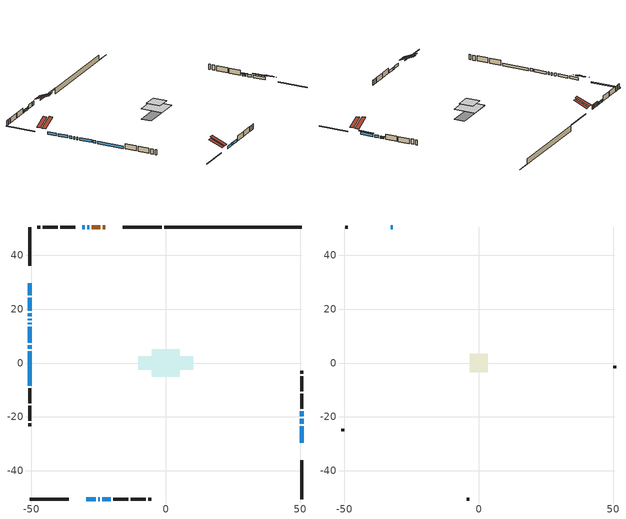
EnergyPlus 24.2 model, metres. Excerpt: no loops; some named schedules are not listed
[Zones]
conditioned space
 floor adiabatic (AdiabaticFloorConstruction): -5.15,-5.15 -5.15,5.15 5.15,5.15 5.15,-5.15 z1.52
 floor foundation (Slab1 construction): -10.29,-2.52 -10.29,2.52 10.29,2.52 10.29,-2.52 z-0.98
 wall outside (RimJoist1 construction): -1.55,50.58 -16.03,50.58 / -50.58,-50.58 -36.11,-50.58 / -50.58,50.58 -50.58,36.11 / 50.58,-50.58 50.58,-36.11 z1.52:1.82
 wall outside (AdiabaticWallConstruction 1): -22.55,50.58 -23.5,50.58 / -24.42,50.58 -27.53,50.58 z1.52:3.55
 wall outside (AdiabaticWallConstruction): -50.58,29.59 -50.58,25.16 / -29.59,-50.58 -26.11,-50.58 / -50.58,24.23 -50.58,19.45 / -50.58,18.52 -50.58,17.39 / -50.58,16.46 -50.58,15.98 / -50.58,15.06 -50.58,14.42 / -28.46,50.58 -29.23,50.58 / -30.15,50.58 -31.07,50.58 / 50.58,-29.59 50.58,-23.49 / -50.58,13.49 -50.58,7.5 / -25.19,-50.58 -24.57,-50.58 / -50.58,6.57 -50.58,5.35 / 50.58,-22.56 50.58,-20.73 / -23.65,-50.58 -20.48,-50.58 / -50.58,4.42 -50.58,-8.5 z1.52:2.74; 50.58,-19.8 50.58,-17.97 z1.52:2.03
 wall outside (Wall1 construction): -33.69,50.58 -39.26,50.58 / -19.55,-50.58 -13.98,-50.58 / -50.58,-9.43 -50.58,-15 / 50.58,-17.04 50.58,-11.47 z1.52:3.96
 wall outside (Wall2 construction): -40.19,50.58 -45.73,50.58 / -13.05,-50.58 -7.51,-50.58 / -50.58,-15.93 -50.58,-21.47 / 50.58,-10.54 50.58,-5.01 z1.52:3.96
 wall outside (Wall3 construction): -46.66,50.58 -47.87,50.58 / -6.59,-50.58 -5.38,-50.58 / -50.58,-22.4 -50.58,-23.61 / 50.58,-4.08 50.58,-2.87 z1.52:3.96
 wall foundation (FoundationWall1 construction): -0.62,50.58,-0.98 -0.62,50.58,1.52 43.04,50.58,1.52 43.04,50.58,-0.88 50.58,50.58,-0.88 50.58,50.58,-0.98
 window (WindowConstruction): -50.58,29.59 -50.58,25.16 z1.52:2.74
 window (WindowConstruction 5): -29.59,-50.58 -26.11,-50.58 z1.52:2.74
 window (WindowConstruction 6): -50.58,24.23 -50.58,19.45 z1.52:2.74
 window (WindowConstruction 7): -50.58,18.52 -50.58,17.39 z1.52:2.74
 window (WindowConstruction 8): -50.58,16.46 -50.58,15.98 z1.52:2.74
 window (WindowConstruction 9): -50.58,15.06 -50.58,14.42 z1.52:2.74
 window (WindowConstruction 10): -28.46,50.58 -29.22,50.58 z1.52:2.74
 window (WindowConstruction 11): -30.15,50.58 -31.07,50.58 z1.52:2.74
 window (WindowConstruction 1): 50.58,-29.59 50.58,-23.49 z1.52:2.74
 window (WindowConstruction 12): -50.58,13.49 -50.58,7.5 z1.52:2.74
 window (WindowConstruction 13): -25.18,-50.58 -24.57,-50.58 z1.52:2.74
 window (WindowConstruction 14): -50.58,6.57 -50.58,5.35 z1.52:2.74
 window (WindowConstruction 15): 50.58,-22.56 50.58,-20.73 z1.52:2.74
 window (WindowConstruction 2): 50.58,-19.8 50.58,-17.97 z1.52:2.03
 window (WindowConstruction 3): -23.65,-50.58 -20.48,-50.58 z1.52:2.74
 window (WindowConstruction 4): -50.58,4.42 -50.58,-8.5 z1.52:2.74
 door (Door): -22.55,50.58 -23.5,50.58 z1.52:3.55
 door (Door 1): -24.42,50.58 -27.53,50.58 z1.52:3.55
 ceiling adiabatic (AdiabaticFloorConstruction): 5.15,-5.15 5.15,5.15 -5.15,5.15 -5.15,-5.15 z1.52
 roof outside (Roof2 construction): -21.62,50.58,3.96 -21.62,43.36,6.97 -19.66,43.36,6.97 -19.66,50.58,3.96; -30.51,-50.58,3.96 -30.51,-43.36,6.97 -32.47,-43.36,6.97 -32.47,-50.58,3.96; -50.58,30.51,3.96 -43.36,30.51,6.97 -43.36,32.47,6.97 -50.58,32.47,3.96; 50.58,-30.51,3.96 43.36,-30.51,6.97 43.36,-32.47,6.97 50.58,-32.47,3.96
attic - vented
 floor to conditioned space (Floor1 construction Reversed): -3.42,-3.42 -3.42,3.42 3.42,3.42 3.42,-3.42 z3.96
 wall outside (AdiabaticWallConstruction): -32,50.58 -32.76,50.58 z1.52:2.74
 wall outside (Wall4 construction): -48.8,50.58 -49.65,50.58 / -4.45,-50.58 -3.59,-50.58 / -50.58,-24.53 -50.58,-25.39 / 50.58,-1.94 50.58,-1.08 z1.52:3.96
 window (WindowConstruction 16): -32,50.58 -32.76,50.58 z1.52:2.74
 roof outside (Roof1 construction): -18.74,50.58,3.96 -18.74,44.01,6.7 -16.95,44.01,6.7 -16.95,50.58,3.96; -33.4,-50.58,3.96 -33.4,-44.01,6.7 -35.18,-44.01,6.7 -35.18,-50.58,3.96; -50.58,33.4,3.96 -44.01,33.4,6.7 -44.01,35.18,6.7 -50.58,35.18,3.96; 50.58,-33.4,3.96 44.01,-33.4,6.7 44.01,-35.18,6.7 50.58,-35.18,3.96
shading: 50.58,-22.88 50.58,-30.19 51.19,-30.19 51.19,-22.88 z3.35; 50.58,-17.36 50.58,-20.41 51.19,-20.41 51.19,-17.36 z2.64
[Building]
Building 1: Terrain=Suburbs
[Site:Location]
Ottawa Intl AP_ON: Latitude {deg}=45.32; Longitude {deg}=-75.67; Time Zone {hr}=-5; Elevation {m}=115; Keep Site Location Information=Yes
[Site:GroundTemperature:Shallow]
1.18808, -1.19398, -1.38475, -0.254337, 4.28362, 8.80044, 12.7163, 15.1969, 15.4076, 13.3901, 9.57408, 5.19582
[Site:WaterMainsTemperature]
Calculation Method=Schedule; Temperature Schedule=mains temperature schedule
[Material] Roughness=Rough; Thermal Absorptance=0.9
Name | Thickness {m} | Conductivity {W/m-K} | Density {kg/m3} | Specific Heat {J/kg-K} | Solar Absorptance | Visible Absorptance
asphalt or fiberglass shingles | 0.00635 | 0.162714 | 1121.4 | 1465.45 | 0.4 | 0.4
ceiling loosefill ins | 0.254 | 0.0480833 | 16.02 | 1046.75 | 0.7 | 0.7
ceiling stud and cavity | 0.1397 | 0.0852172 | 65.682 | 1177.47 | 0.7 | 0.7
concrete 4.0 in. | 0.1016 | 1.803125 | 2242.8 | 837.4 | 0.7 | 0.7
concrete 8.0 in. | 0.2032 | 1.803125 | 2242.8 | 837.4 | 0.7 | 0.7
door material | 0.04445 | 0.0451087 | 512.64 | 1214.23 | 0.7 | 0.7
exterior vertical ins | 0.00216305 | 0.029427 | 32.04 | 1214.23 | 0.7 | 0.7
floor covering | 0.0127 | 0.0433444 | 54.468 | 1339.84 | 0.6 | 0.6
floor rigid ins; wall rigid ins 2 | 0.512978 | 0.029427 | 32.04 | 1214.23 | 0.7 | 0.7
floor stud and cavity | 0.1397 | 1.75129 | 37.0049 | 1207.88 | 0.7 | 0.7
furniture material conditioned space 1 | 0.1524 | 0.115458 | 640.8 | 1214.23 | 0.6 | 0.6
gypsum board | 0.0127 | 0.160291 | 801 | 837.4 | 0.6 | 0.6
osb sheathing 0.5 in. | 0.0127 | 0.115458 | 512.64 | 1214.23 | 0.7 | 0.7
osb sheathing 0.75 in. | 0.01905 | 0.115458 | 512.64 | 1214.23 | 0.7 | 0.7
osb sheathing 2.0 in. | 0.0508 | 0.115458 | 512.64 | 1214.23 | 0.7 | 0.7
rim joist stud and cavity | 0.0508 | 0.08001 | 125.044 | 1163.47 | 0.6 | 0.6
roof rigid ins; wall rigid ins 1 | 0.103632 | 0.029427 | 32.04 | 1214.23 | 0.7 | 0.7
roof stud and cavity | 0.2032 | 0.0709064 | 78.34581 | 1123.46 | 0.7 | 0.7
wall rigid ins | 0.051816 | 0.029427 | 32.04 | 1214.23 | 0.7 | 0.7
wall stud and cavity | 0.1397 | 0.0827303 | 139.0536 | 1170.24 | 0.7 | 0.7
wall stud and cavity 1 | 0.1397 | 0.0803833 | 139.0536 | 1170.24 | 0.7 | 0.7
wall stud and cavity 2 | 0.1397 | 0.0638794 | 139.0536 | 1170.24 | 0.7 | 0.7
wall stud and cavity 3 | 0.0889 | 6.1454 | 50.32683 | 1063.81 | 0.6 | 0.6
wall stud and cavity 4 | 0.0889 | 0.380278 | 52.3479 | 1209.89 | 0.7 | 0.7
wall stud and cavity 5 | 0.0889 | 0.391764 | 83.0341 | 1211.67 | 0.7 | 0.7
wood siding | 0.0254 | 0.102417 | 544.68 | 1172.36 | 0.4 | 0.4
wood siding 1 | 0.00254 | 0.102417 | 544.68 | 1172.36 | 0.4 | 0.4
wood siding 2; wood siding 3; wood siding 4 | 0.0254 | 0.102417 | 544.68 | 1172.36 | 0.7 | 0.7
[WindowMaterial:SimpleGlazingSystem]
Name | U-Factor {W/m2-K} | Solar Heat Gain Coefficient
WindowMaterial | 1.604035 | 0.44
WindowMaterial 1 | 1.71248 | 0.41
WindowMaterial 10 | 1.65854 | 0.42
WindowMaterial 11 | 1.64208 | 0.43
WindowMaterial 12 | 1.799926 | 0.39
WindowMaterial 13 | 1.88339 | 0.35
WindowMaterial 14 | 1.947554 | 0.41
WindowMaterial 2 | 1.904969 | 0.34
WindowMaterial 3 | 1.63015 | 0.43
WindowMaterial 4 | 1.606874 | 0.44
WindowMaterial 5 | 1.78119 | 0.4
WindowMaterial 6 | 1.58303 | 0.45
WindowMaterial 7 | 1.63981 | 0.43
WindowMaterial 8 | 1.71248 | 0.4
WindowMaterial 9 | 1.680688 | 0.42
[Construction]
AdiabaticFloorConstruction: floor stud and cavity, floor rigid ins, osb sheathing 0.75 in., floor covering
AdiabaticWallConstruction: wood siding 3, wall rigid ins 2, wall stud and cavity 4, gypsum board
AdiabaticWallConstruction 1: wood siding 4, wall rigid ins 2, wall stud and cavity 4, gypsum board
Door; Door 1: door material
Floor1 construction Reversed: gypsum board, ceiling stud and cavity, ceiling loosefill ins
FoundationWall1 construction: concrete 8.0 in.
furniture construction conditioned space 1: furniture material conditioned space 1
PartitionWallConstruction: gypsum board, wall stud and cavity 5, gypsum board
RimJoist1 construction: wood siding 2, osb sheathing 2.0 in., rim joist stud and cavity
Roof1 construction: asphalt or fiberglass shingles
Roof2 construction: asphalt or fiberglass shingles, roof rigid ins, osb sheathing 0.75 in., roof stud and cavity, gypsum board
Slab1 construction: concrete 4.0 in.
Wall1 construction: wood siding, wall rigid ins, osb sheathing 0.5 in., wall stud and cavity, gypsum board
Wall2 construction: wood siding, wall rigid ins, osb sheathing 0.5 in., wall stud and cavity 1, gypsum board
Wall3 construction: wood siding, wall rigid ins 1, osb sheathing 0.5 in., wall stud and cavity 2, gypsum board
Wall4 construction: wood siding 1, wall stud and cavity 3
WindowConstruction: WindowMaterial
WindowConstruction 1: WindowMaterial 1
WindowConstruction 10: WindowMaterial 10
WindowConstruction 11: WindowMaterial 11
WindowConstruction 12: WindowMaterial 12
WindowConstruction 13; WindowConstruction 14; WindowConstruction 15: WindowMaterial 13
WindowConstruction 16: WindowMaterial 14
WindowConstruction 2: WindowMaterial 2
WindowConstruction 3: WindowMaterial 3
WindowConstruction 4: WindowMaterial 4
WindowConstruction 5: WindowMaterial 5
WindowConstruction 6: WindowMaterial 6
WindowConstruction 7: WindowMaterial 7
WindowConstruction 8: WindowMaterial 8
WindowConstruction 9: WindowMaterial 9
[Zone] Multiplier=1; Part of Total Floor Area=Yes
Name | Volume {m3}
attic - vented | 20.5495
conditioned space | 613
[Space]
Name | Zone | Volume {m3}
attic - vented 1 | attic - vented | 20.5495
conditioned space 1 | conditioned space | 613
[ZoneInfiltration:EffectiveLeakageArea]
infil attic - vented 1: Zone or Space=attic - vented 1; Schedule=Always On Discrete; Effective Air Leakage Area {cm2}=1972.21; Stack Coefficient=0.000360169; Wind Coefficient=1.28225e-05
[ZoneMixing]
whole house fan mix: Zone or Space=attic - vented; Schedule=Always On Continuous; Design Flow Rate Calculation Method=Flow/Zone; Design Flow Rate {m3/s}=0; Source Zone or Space=conditioned space
[SurfaceProperty:ExposedFoundationPerimeter]
Slab1: Exposed Perimeter Calculation Method=TotalExposedPerimeter; Total Exposed Perimeter {m}=51.206
[InternalMass] Zone or ZoneList=conditioned space; Space or SpaceList=conditioned space 1
Name | Construction | Surface Area {m2}
furniture mass conditioned space 1 | furniture construction conditioned space 1 | 83.8799
partition wall mass | PartitionWallConstruction | 209.7
[Lights]
interior lighting: Zone or ZoneList or Space or SpaceList=conditioned space 1; Schedule=interior lighting schedule; Design Level Calculation Method=LightingLevel; Lighting Level {W}=343.2; Return Air Fraction=0; Fraction Radiant=0.6; Fraction Visible=0.2; Fraction Replaceable=1
[People]
occupants: Zone or ZoneList or Space or SpaceList=conditioned space 1; Number of People Schedule=occupants schedule; Number of People Calculation Method=People; Number of People=3; Fraction Radiant=0.314171; Sensible Heat Fraction=0.56303; Activity Level Schedule=occupants activity schedule; Carbon Dioxide Generation Rate {m3/s-W}=0; Enable ASHRAE 55 Comfort Warnings=No; Mean Radiant Temperature Calculation Type=EnclosureAveraged
[ElectricEquipment] Zone or ZoneList or Space or SpaceList=conditioned space 1; Design Level Calculation Method=EquipmentLevel
Name | Schedule | Design Level {W} | Fraction Latent | Fraction Radiant | Fraction Lost
clothes dryer | clothes dryer schedule | 140.772 | 0.015 | 0.081 | 0.85
clothes washer | clothes washer schedule | 32.1985 | 0.03 | 0.162 | 0.7
cooking range | cooking range schedule | 215.147 | 0.08 | 0.432 | 0.2
dishwasher | dishwasher schedule | 66.8632 | 0.3 | 0.18 | 0.4
fridge | fridge schedule | 72.9452 | 0 | 0.6 | 0
mech vent house fan | mech vent house fan schedule | 26.3033 | 0 | 0 | 0.5
mech vent house fan cfis | mech vent house fan cfis schedule | 0 | 0 | 0 | 0
mech vent range fan 0 | mech vent range fan 0 schedule | 57 | 0 | 0 | 1
misc plug loads | misc plug loads schedule | 494.7 | 0.045 | 0.513 | 0.1
whole house fan | Always On Discrete | 0 | 0 | 0 | 1
[OtherEquipment] Zone or ZoneList or Space or SpaceList=conditioned space 1; Design Level Calculation Method=EquipmentLevel
Name | Fuel Type | Schedule | Design Level {W} | Fraction Latent | Fraction Radiant | Fraction Lost
clothes dryer 1 | Electricity | clothes dryer schedule | 0 | 0.015 | 0.081 | 0.85
cooking range 1 | Electricity | cooking range schedule | 0 | 0.08 | 0.432 | 0.2
general water use latent | None | general water use schedule | 62.594 | 1 | 0 | 0
general water use sensible | None | general water use schedule | -61.6891 | 0 | 0.6 | 0
mech vent house fan latent load | None | Always On Discrete | 0 | 1 | 0 | 0
mech vent house fan sensible load | None | Always On Discrete | 0 | 0 | 0 | 0
water heater energy adjustment1 | Electricity | Always On Discrete | 0.01 | 0 | 0 | 1
[ZoneInfiltration:DesignFlowRate] Zone or ZoneList or Space or SpaceList=conditioned space 1; Schedule=Always On Discrete; Design Flow Rate Calculation Method=Flow/Zone; Design Flow Rate {m3/s}=0
infil flow; natural vent flow; whole house fan flow
[Foundation:Kiva]
Foundation Kiva 1: Initial Indoor Air Temperature {C}=18; Wall Height Above Grade {m}=1.52001; Wall Depth Below Slab {m}=0.2032; Custom Block Material Name 1=exterior vertical ins; Custom Block Depth 1 {m}=2.5; Custom Block X Position 1 {m}=0.2032; Custom Block Z Position 1 {m}=0
[Foundation:Kiva:Settings]
Soil Conductivity {W/m-K}=0.849921; Soil Density {kg/m3}=1842.3; Soil Specific Heat {J/kg-K}=418.7; Ground Solar Absorptivity=0.9; Ground Thermal Absorptivity=0.9; Ground Surface Roughness {m}=0.03; Far-Field Width {m}=40; Deep-Ground Boundary Condition=ZeroFlux; Deep-Ground Depth {m}=40; Minimum Cell Dimension {m}=0.2; Maximum Cell Growth Coefficient=3; Simulation Timestep=Timestep
[Exterior:Lights]
exterior lighting: Schedule=exterior lighting schedule; Design Level {W}=75.6
[Schedule:Constant]
Name | Hourly Value
Always On Continuous; mech vent house fan schedule; mech vent house fan cfis schedule; Always On Discrete | 1
occupants activity schedule | 117.228
fridge schedule | 0
[Schedule:Week:Daily]
interior lighting schedule Week Rule - Jan1-Jan27: interior lighting schedule day, interior lighting schedule day, interior lighting schedule day, interior lighting schedule day, interior lighting schedule day, interior lighting schedule day, interior lighting schedule day, interior lighting schedule default day, interior lighting schedule default day, interior lighting schedule default day, interior lighting schedule default day, interior lighting schedule default day
interior lighting schedule Week Rule - Jan28-Feb3: interior lighting schedule day, interior lighting schedule day, interior lighting schedule day, interior lighting schedule day, interior lighting schedule day 1, interior lighting schedule day 1, interior lighting schedule day 1, interior lighting schedule default day, interior lighting schedule default day, interior lighting schedule default day, interior lighting schedule default day, interior lighting schedule default day
interior lighting schedule Week Rule - Feb4-Feb24: interior lighting schedule day 1, interior lighting schedule day 1, interior lighting schedule day 1, interior lighting schedule day 1, interior lighting schedule day 1, interior lighting schedule day 1, interior lighting schedule day 1, interior lighting schedule default day, interior lighting schedule default day, interior lighting schedule default day, interior lighting schedule default day, interior lighting schedule default day
interior lighting schedule Week Rule - Feb25-Mar3: interior lighting schedule day 1, interior lighting schedule day 1, interior lighting schedule day 1, interior lighting schedule day 1, interior lighting schedule day 2, interior lighting schedule day 2, interior lighting schedule day 2, interior lighting schedule default day, interior lighting schedule default day, interior lighting schedule default day, interior lighting schedule default day, interior lighting schedule default day
interior lighting schedule Week Rule - Mar4-Mar31: interior lighting schedule day 2, interior lighting schedule day 2, interior lighting schedule day 2, interior lighting schedule day 2, interior lighting schedule day 2, interior lighting schedule day 2, interior lighting schedule day 2, interior lighting schedule default day, interior lighting schedule default day, interior lighting schedule default day, interior lighting schedule default day, interior lighting schedule default day
interior lighting schedule Week Rule - Apr1-Apr28: interior lighting schedule day 3, interior lighting schedule day 3, interior lighting schedule day 3, interior lighting schedule day 3, interior lighting schedule day 3, interior lighting schedule day 3, interior lighting schedule day 3, interior lighting schedule default day, interior lighting schedule default day, interior lighting schedule default day, interior lighting schedule default day, interior lighting schedule default day
interior lighting schedule Week Rule - Apr29-May5: interior lighting schedule day 3, interior lighting schedule day 3, interior lighting schedule day 4, interior lighting schedule day 4, interior lighting schedule day 4, interior lighting schedule day 4, interior lighting schedule day 4, interior lighting schedule default day, interior lighting schedule default day, interior lighting schedule default day, interior lighting schedule default day, interior lighting schedule default day
interior lighting schedule Week Rule - May6-May26: interior lighting schedule day 4, interior lighting schedule day 4, interior lighting schedule day 4, interior lighting schedule day 4, interior lighting schedule day 4, interior lighting schedule day 4, interior lighting schedule day 4, interior lighting schedule default day, interior lighting schedule default day, interior lighting schedule default day, interior lighting schedule default day, interior lighting schedule default day
interior lighting schedule Week Rule - May27-Jun2: interior lighting schedule day 4, interior lighting schedule day 4, interior lighting schedule day 4, interior lighting schedule day 4, interior lighting schedule day 4, interior lighting schedule day 5, interior lighting schedule day 5, interior lighting schedule default day, interior lighting schedule default day, interior lighting schedule default day, interior lighting schedule default day, interior lighting schedule default day
interior lighting schedule Week Rule - Jun3-Jun30: interior lighting schedule day 5, interior lighting schedule day 5, interior lighting schedule day 5, interior lighting schedule day 5, interior lighting schedule day 5, interior lighting schedule day 5, interior lighting schedule day 5, interior lighting schedule default day, interior lighting schedule default day, interior lighting schedule default day, interior lighting schedule default day, interior lighting schedule default day
interior lighting schedule Week Rule - Jul1-Jul28: interior lighting schedule day 6, interior lighting schedule day 6, interior lighting schedule day 6, interior lighting schedule day 6, interior lighting schedule day 6, interior lighting schedule day 6, interior lighting schedule day 6, interior lighting schedule default day, interior lighting schedule default day, interior lighting schedule default day, interior lighting schedule default day, interior lighting schedule default day
interior lighting schedule Week Rule - Jul29-Aug4: interior lighting schedule day 6, interior lighting schedule day 6, interior lighting schedule day 6, interior lighting schedule day 7, interior lighting schedule day 7, interior lighting schedule day 7, interior lighting schedule day 7, interior lighting schedule default day, interior lighting schedule default day, interior lighting schedule default day, interior lighting schedule default day, interior lighting schedule default day
interior lighting schedule Week Rule - Aug5-Aug25: interior lighting schedule day 7, interior lighting schedule day 7, interior lighting schedule day 7, interior lighting schedule day 7, interior lighting schedule day 7, interior lighting schedule day 7, interior lighting schedule day 7, interior lighting schedule default day, interior lighting schedule default day, interior lighting schedule default day, interior lighting schedule default day, interior lighting schedule default day
interior lighting schedule Week Rule - Aug26-Sep1: interior lighting schedule day 7, interior lighting schedule day 7, interior lighting schedule day 7, interior lighting schedule day 7, interior lighting schedule day 7, interior lighting schedule day 7, interior lighting schedule day 8, interior lighting schedule default day, interior lighting schedule default day, interior lighting schedule default day, interior lighting schedule default day, interior lighting schedule default day
interior lighting schedule Week Rule - Sep2-Sep29: interior lighting schedule day 8, interior lighting schedule day 8, interior lighting schedule day 8, interior lighting schedule day 8, interior lighting schedule day 8, interior lighting schedule day 8, interior lighting schedule day 8, interior lighting schedule default day, interior lighting schedule default day, interior lighting schedule default day, interior lighting schedule default day, interior lighting schedule default day
interior lighting schedule Week Rule - Sep30-Oct6: interior lighting schedule day 8, interior lighting schedule day 9, interior lighting schedule day 9, interior lighting schedule day 9, interior lighting schedule day 9, interior lighting schedule day 9, interior lighting schedule day 9, interior lighting schedule default day, interior lighting schedule default day, interior lighting schedule default day, interior lighting schedule default day, interior lighting schedule default day
interior lighting schedule Week Rule - Oct7-Oct27: interior lighting schedule day 9, interior lighting schedule day 9, interior lighting schedule day 9, interior lighting schedule day 9, interior lighting schedule day 9, interior lighting schedule day 9, interior lighting schedule day 9, interior lighting schedule default day, interior lighting schedule default day, interior lighting schedule default day, interior lighting schedule default day, interior lighting schedule default day
interior lighting schedule Week Rule - Oct28-Nov3: interior lighting schedule day 9, interior lighting schedule day 9, interior lighting schedule day 9, interior lighting schedule day 9, interior lighting schedule day 10, interior lighting schedule day 10, interior lighting schedule day 10, interior lighting schedule default day, interior lighting schedule default day, interior lighting schedule default day, interior lighting schedule default day, interior lighting schedule default day
interior lighting schedule Week Rule - Nov4-Nov24: interior lighting schedule day 10, interior lighting schedule day 10, interior lighting schedule day 10, interior lighting schedule day 10, interior lighting schedule day 10, interior lighting schedule day 10, interior lighting schedule day 10, interior lighting schedule default day, interior lighting schedule default day, interior lighting schedule default day, interior lighting schedule default day, interior lighting schedule default day
interior lighting schedule Week Rule - Nov25-Dec1: interior lighting schedule day 10, interior lighting schedule day 10, interior lighting schedule day 10, interior lighting schedule day 10, interior lighting schedule day 10, interior lighting schedule day 10, interior lighting schedule day 11, interior lighting schedule default day, interior lighting schedule default day, interior lighting schedule default day, interior lighting schedule default day, interior lighting schedule default day
interior lighting schedule Week Rule - Dec2-Dec31: interior lighting schedule day 11, interior lighting schedule day 11, interior lighting schedule day 11, interior lighting schedule day 11, interior lighting schedule day 11, interior lighting schedule day 11, interior lighting schedule day 11, interior lighting schedule default day, interior lighting schedule default day, interior lighting schedule default day, interior lighting schedule default day, interior lighting schedule default day
occupants schedule Week Rule - Jan1-Dec31: occupants schedule day, occupants schedule day, occupants schedule day, occupants schedule day, occupants schedule day, occupants schedule day, occupants schedule day, occupants schedule default day, occupants schedule default day, occupants schedule default day, occupants schedule default day, occupants schedule default day
clothes dryer schedule Week Rule - Jan1-Dec31: clothes dryer schedule day, clothes dryer schedule day, clothes dryer schedule day, clothes dryer schedule day, clothes dryer schedule day, clothes dryer schedule day, clothes dryer schedule day, clothes dryer schedule default day, clothes dryer schedule default day, clothes dryer schedule default day, clothes dryer schedule default day, clothes dryer schedule default day
clothes washer schedule Week Rule - Jan1-Dec31: clothes washer schedule day, clothes washer schedule day, clothes washer schedule day, clothes washer schedule day, clothes washer schedule day, clothes washer schedule day, clothes washer schedule day, clothes washer schedule default day, clothes washer schedule default day, clothes washer schedule default day, clothes washer schedule default day, clothes washer schedule default day
cooking range schedule Week Rule - Jan1-Dec31: cooking range schedule day, cooking range schedule day, cooking range schedule day, cooking range schedule day, cooking range schedule day, cooking range schedule day, cooking range schedule day, cooking range schedule default day, cooking range schedule default day, cooking range schedule default day, cooking range schedule default day, cooking range schedule default day
dishwasher schedule Week Rule - Jan1-Dec31: dishwasher schedule day, dishwasher schedule day, dishwasher schedule day, dishwasher schedule day, dishwasher schedule day, dishwasher schedule day, dishwasher schedule day, dishwasher schedule default day, dishwasher schedule default day, dishwasher schedule default day, dishwasher schedule default day, dishwasher schedule default day
mech vent range fan 0 schedule Week Rule - Jan1-Dec31: mech vent range fan 0 schedule day, mech vent range fan 0 schedule day, mech vent range fan 0 schedule day, mech vent range fan 0 schedule day, mech vent range fan 0 schedule day, mech vent range fan 0 schedule day, mech vent range fan 0 schedule day, mech vent range fan 0 schedule default day, mech vent range fan 0 schedule default day, mech vent range fan 0 schedule default day, mech vent range fan 0 schedule default day, mech vent range fan 0 schedule default day
misc plug loads schedule Week Rule - Jan1-Dec31: misc plug loads schedule day, misc plug loads schedule day, misc plug loads schedule day, misc plug loads schedule day, misc plug loads schedule day, misc plug loads schedule day, misc plug loads schedule day, misc plug loads schedule default day, misc plug loads schedule default day, misc plug loads schedule default day, misc plug loads schedule default day, misc plug loads schedule default day
general water use schedule Week Rule - Jan1-Dec31: general water use schedule day, general water use schedule day, general water use schedule day, general water use schedule day, general water use schedule day, general water use schedule day, general water use schedule day, general water use schedule default day, general water use schedule default day, general water use schedule default day, general water use schedule default day, general water use schedule default day
exterior lighting schedule Week Rule - Jan1-Jan27: exterior lighting schedule day, exterior lighting schedule day, exterior lighting schedule day, exterior lighting schedule day, exterior lighting schedule day, exterior lighting schedule day, exterior lighting schedule day, exterior lighting schedule default day, exterior lighting schedule default day, exterior lighting schedule default day, exterior lighting schedule default day, exterior lighting schedule default day
exterior lighting schedule Week Rule - Jan28-Feb3: exterior lighting schedule day, exterior lighting schedule day, exterior lighting schedule day, exterior lighting schedule day, exterior lighting schedule day 1, exterior lighting schedule day 1, exterior lighting schedule day 1, exterior lighting schedule default day, exterior lighting schedule default day, exterior lighting schedule default day, exterior lighting schedule default day, exterior lighting schedule default day
exterior lighting schedule Week Rule - Feb4-Feb24: exterior lighting schedule day 1, exterior lighting schedule day 1, exterior lighting schedule day 1, exterior lighting schedule day 1, exterior lighting schedule day 1, exterior lighting schedule day 1, exterior lighting schedule day 1, exterior lighting schedule default day, exterior lighting schedule default day, exterior lighting schedule default day, exterior lighting schedule default day, exterior lighting schedule default day
exterior lighting schedule Week Rule - Feb25-Mar3: exterior lighting schedule day 1, exterior lighting schedule day 1, exterior lighting schedule day 1, exterior lighting schedule day 1, exterior lighting schedule day 2, exterior lighting schedule day 2, exterior lighting schedule day 2, exterior lighting schedule default day, exterior lighting schedule default day, exterior lighting schedule default day, exterior lighting schedule default day, exterior lighting schedule default day
exterior lighting schedule Week Rule - Mar4-Mar31: exterior lighting schedule day 2, exterior lighting schedule day 2, exterior lighting schedule day 2, exterior lighting schedule day 2, exterior lighting schedule day 2, exterior lighting schedule day 2, exterior lighting schedule day 2, exterior lighting schedule default day, exterior lighting schedule default day, exterior lighting schedule default day, exterior lighting schedule default day, exterior lighting schedule default day
exterior lighting schedule Week Rule - Apr1-Apr28: exterior lighting schedule day 3, exterior lighting schedule day 3, exterior lighting schedule day 3, exterior lighting schedule day 3, exterior lighting schedule day 3, exterior lighting schedule day 3, exterior lighting schedule day 3, exterior lighting schedule default day, exterior lighting schedule default day, exterior lighting schedule default day, exterior lighting schedule default day, exterior lighting schedule default day
exterior lighting schedule Week Rule - Apr29-May5: exterior lighting schedule day 3, exterior lighting schedule day 3, exterior lighting schedule day 4, exterior lighting schedule day 4, exterior lighting schedule day 4, exterior lighting schedule day 4, exterior lighting schedule day 4, exterior lighting schedule default day, exterior lighting schedule default day, exterior lighting schedule default day, exterior lighting schedule default day, exterior lighting schedule default day
exterior lighting schedule Week Rule - May6-May26: exterior lighting schedule day 4, exterior lighting schedule day 4, exterior lighting schedule day 4, exterior lighting schedule day 4, exterior lighting schedule day 4, exterior lighting schedule day 4, exterior lighting schedule day 4, exterior lighting schedule default day, exterior lighting schedule default day, exterior lighting schedule default day, exterior lighting schedule default day, exterior lighting schedule default day
exterior lighting schedule Week Rule - May27-Jun2: exterior lighting schedule day 4, exterior lighting schedule day 4, exterior lighting schedule day 4, exterior lighting schedule day 4, exterior lighting schedule day 4, exterior lighting schedule day 5, exterior lighting schedule day 5, exterior lighting schedule default day, exterior lighting schedule default day, exterior lighting schedule default day, exterior lighting schedule default day, exterior lighting schedule default day
exterior lighting schedule Week Rule - Jun3-Jun30: exterior lighting schedule day 5, exterior lighting schedule day 5, exterior lighting schedule day 5, exterior lighting schedule day 5, exterior lighting schedule day 5, exterior lighting schedule day 5, exterior lighting schedule day 5, exterior lighting schedule default day, exterior lighting schedule default day, exterior lighting schedule default day, exterior lighting schedule default day, exterior lighting schedule default day
exterior lighting schedule Week Rule - Jul1-Jul28: exterior lighting schedule day 6, exterior lighting schedule day 6, exterior lighting schedule day 6, exterior lighting schedule day 6, exterior lighting schedule day 6, exterior lighting schedule day 6, exterior lighting schedule day 6, exterior lighting schedule default day, exterior lighting schedule default day, exterior lighting schedule default day, exterior lighting schedule default day, exterior lighting schedule default day
exterior lighting schedule Week Rule - Jul29-Aug4: exterior lighting schedule day 6, exterior lighting schedule day 6, exterior lighting schedule day 6, exterior lighting schedule day 7, exterior lighting schedule day 7, exterior lighting schedule day 7, exterior lighting schedule day 7, exterior lighting schedule default day, exterior lighting schedule default day, exterior lighting schedule default day, exterior lighting schedule default day, exterior lighting schedule default day
exterior lighting schedule Week Rule - Aug5-Aug25: exterior lighting schedule day 7, exterior lighting schedule day 7, exterior lighting schedule day 7, exterior lighting schedule day 7, exterior lighting schedule day 7, exterior lighting schedule day 7, exterior lighting schedule day 7, exterior lighting schedule default day, exterior lighting schedule default day, exterior lighting schedule default day, exterior lighting schedule default day, exterior lighting schedule default day
exterior lighting schedule Week Rule - Aug26-Sep1: exterior lighting schedule day 7, exterior lighting schedule day 7, exterior lighting schedule day 7, exterior lighting schedule day 7, exterior lighting schedule day 7, exterior lighting schedule day 7, exterior lighting schedule day 8, exterior lighting schedule default day, exterior lighting schedule default day, exterior lighting schedule default day, exterior lighting schedule default day, exterior lighting schedule default day
exterior lighting schedule Week Rule - Sep2-Sep29: exterior lighting schedule day 8, exterior lighting schedule day 8, exterior lighting schedule day 8, exterior lighting schedule day 8, exterior lighting schedule day 8, exterior lighting schedule day 8, exterior lighting schedule day 8, exterior lighting schedule default day, exterior lighting schedule default day, exterior lighting schedule default day, exterior lighting schedule default day, exterior lighting schedule default day
exterior lighting schedule Week Rule - Sep30-Oct6: exterior lighting schedule day 8, exterior lighting schedule day 9, exterior lighting schedule day 9, exterior lighting schedule day 9, exterior lighting schedule day 9, exterior lighting schedule day 9, exterior lighting schedule day 9, exterior lighting schedule default day, exterior lighting schedule default day, exterior lighting schedule default day, exterior lighting schedule default day, exterior lighting schedule default day
exterior lighting schedule Week Rule - Oct7-Oct27: exterior lighting schedule day 9, exterior lighting schedule day 9, exterior lighting schedule day 9, exterior lighting schedule day 9, exterior lighting schedule day 9, exterior lighting schedule day 9, exterior lighting schedule day 9, exterior lighting schedule default day, exterior lighting schedule default day, exterior lighting schedule default day, exterior lighting schedule default day, exterior lighting schedule default day
[Schedule:Year]
interior lighting schedule: interior lighting schedule Week Rule - Jan1-Jan27, 1, 1, 1, 27, interior lighting schedule Week Rule - Jan28-Feb3, 1, 28, 2, 3, interior lighting schedule Week Rule - Feb4-Feb24, 2, 4, 2, 24, interior lighting schedule Week Rule - Feb25-Mar3, 2, 25, 3, 3, interior lighting schedule Week Rule - Mar4-Mar31, 3, 4, 3, 31, interior lighting schedule Week Rule - Apr1-Apr28, 4, 1, 4, 28, interior lighting schedule Week Rule - Apr29-May5, 4, 29, 5, 5, interior lighting schedule Week Rule - May6-May26, 5, 6, 5, 26, interior lighting schedule Week Rule - May27-Jun2, 5, 27, 6, 2, interior lighting schedule Week Rule - Jun3-Jun30, 6, 3, 6, 30, interior lighting schedule Week Rule - Jul1-Jul28, 7, 1, 7, 28, interior lighting schedule Week Rule - Jul29-Aug4, 7, 29, 8, 4, interior lighting schedule Week Rule - Aug5-Aug25, 8, 5, 8, 25, interior lighting schedule Week Rule - Aug26-Sep1, 8, 26, 9, 1, interior lighting schedule Week Rule - Sep2-Sep29, 9, 2, 9, 29, interior lighting schedule Week Rule - Sep30-Oct6, 9, 30, 10, 6, interior lighting schedule Week Rule - Oct7-Oct27, 10, 7, 10, 27, interior lighting schedule Week Rule - Oct28-Nov3, 10, 28, 11, 3, interior lighting schedule Week Rule - Nov4-Nov24, 11, 4, 11, 24, interior lighting schedule Week Rule - Nov25-Dec1, 11, 25, 12, 1, interior lighting schedule Week Rule - Dec2-Dec31, 12, 2, 12, 31
occupants schedule: occupants schedule Week Rule - Jan1-Dec31, 1, 1, 12, 31
clothes dryer schedule: clothes dryer schedule Week Rule - Jan1-Dec31, 1, 1, 12, 31
clothes washer schedule: clothes washer schedule Week Rule - Jan1-Dec31, 1, 1, 12, 31
cooking range schedule: cooking range schedule Week Rule - Jan1-Dec31, 1, 1, 12, 31
dishwasher schedule: dishwasher schedule Week Rule - Jan1-Dec31, 1, 1, 12, 31
mech vent range fan 0 schedule: mech vent range fan 0 schedule Week Rule - Jan1-Dec31, 1, 1, 12, 31
misc plug loads schedule: misc plug loads schedule Week Rule - Jan1-Dec31, 1, 1, 12, 31
general water use schedule: general water use schedule Week Rule - Jan1-Dec31, 1, 1, 12, 31
exterior lighting schedule: exterior lighting schedule Week Rule - Jan1-Jan27, 1, 1, 1, 27, exterior lighting schedule Week Rule - Jan28-Feb3, 1, 28, 2, 3, exterior lighting schedule Week Rule - Feb4-Feb24, 2, 4, 2, 24, exterior lighting schedule Week Rule - Feb25-Mar3, 2, 25, 3, 3, exterior lighting schedule Week Rule - Mar4-Mar31, 3, 4, 3, 31, exterior lighting schedule Week Rule - Apr1-Apr28, 4, 1, 4, 28, exterior lighting schedule Week Rule - Apr29-May5, 4, 29, 5, 5, exterior lighting schedule Week Rule - May6-May26, 5, 6, 5, 26, exterior lighting schedule Week Rule - May27-Jun2, 5, 27, 6, 2, exterior lighting schedule Week Rule - Jun3-Jun30, 6, 3, 6, 30, exterior lighting schedule Week Rule - Jul1-Jul28, 7, 1, 7, 28, exterior lighting schedule Week Rule - Jul29-Aug4, 7, 29, 8, 4, exterior lighting schedule Week Rule - Aug5-Aug25, 8, 5, 8, 25, exterior lighting schedule Week Rule - Aug26-Sep1, 8, 26, 9, 1, exterior lighting schedule Week Rule - Sep2-Sep29, 9, 2, 9, 29, exterior lighting schedule Week Rule - Sep30-Oct6, 9, 30, 10, 6, exterior lighting schedule Week Rule - Oct7-Oct27, 10, 7, 10, 27, exterior lighting schedule Week Rule - Oct28-Nov3, 10, 28, 11, 3, exterior lighting schedule Week Rule - Nov4-Nov24, 11, 4, 11, 24, exterior lighting schedule Week Rule - Nov25-Dec1, 11, 25, 12, 1, exterior lighting schedule Week Rule - Dec2-Dec31, 12, 2, 12, 31
[Schedule:Compact]
mains temperature schedule: Through: 01/01, For: AllDays, Until: 24:00, 5.98056, Through: 01/02, For: AllDays, Until: 24:00, 5.90111, Through: 01/03, For: AllDays, Until: 24:00, 5.82222, Through: 01/04, For: AllDays, Until: 24:00, 5.74556, Through: 01/05, For: AllDays, Until: 24:00, 5.66944, Through: 01/06, For: AllDays, Until: 24:00, 5.595, Through: 01/07, For: AllDays, Until: 24:00, 5.52222, Through: 01/08, For: AllDays, Until: 24:00, 5.45, Through: 01/09, For: AllDays, Until: 24:00, 5.38, Through: 01/10, For: AllDays, Until: 24:00, 5.31111, Through: 01/11, For: AllDays, Until: 24:00, 5.24333, Through: 01/12, For: AllDays, Until: 24:00, 5.17778, Through: 01/13, For: AllDays, Until: 24:00, 5.11333, Through: 01/14, For: AllDays, Until: 24:00, 5.05, Through: 01/15, For: AllDays, Until: 24:00, 4.98833, Through: 01/16, For: AllDays, Until: 24:00, 4.92889, Through: 01/17, For: AllDays, Until: 24:00, 4.87, Through: 01/18, For: AllDays, Until: 24:00, 4.81333, Through: 01/19, For: AllDays, Until: 24:00, 4.75833, Through: 01/20, For: AllDays, Until: 24:00, 4.70444, Through: 01/21, For: AllDays, Until: 24:00, 4.65278, Through: 01/22, For: AllDays, Until: 24:00, 4.60222, Through: 01/23, For: AllDays, Until: 24:00, 4.55333, Through: 01/24, For: AllDays, Until: 24:00, 4.50667, Through: 01/25, For: AllDays, Until: 24:00, 4.46111, Through: 01/26, For: AllDays, Until: 24:00, 4.41722, Through: 01/27, For: AllDays, Until: 24:00, 4.37556, Through: 01/28, For: AllDays, Until: 24:00, 4.335, Through: 01/29, For: AllDays, Until: 24:00, 4.29667, Through: 01/30, For: AllDays, Until: 24:00, 4.26, Through: 01/31, For: AllDays, Until: 24:00, 4.225, Through: 02/01, For: AllDays, Until: 24:00, 4.19167, Through: 02/02, For: AllDays, Until: 24:00, 4.16, Through: 02/03, For: AllDays, Until: 24:00, 4.13056, Through: 02/04, For: AllDays, Until: 24:00, 4.10278, Through: 02/05, For: AllDays, Until: 24:00, 4.07667, Through: 02/06, For: AllDays, Until: 24:00, 4.05222, Through: 02/07, For: AllDays, Until: 24:00, 4.03, Through: 02/08, For: AllDays, Until: 24:00, 4.00889, Through: 02/09, For: AllDays, Until: 24:00, 3.99056, Through: 02/10, For: AllDays, Until: 24:00, 3.97333, Through: 02/11, For: AllDays, Until: 24:00, 3.95833, Through: 02/12, For: AllDays, Until: 24:00, 3.945, Through: 02/13, For: AllDays, Until: 24:00, 3.93333, Through: 02/14, For: AllDays, Until: 24:00, 3.92389, Through: 02/15, For: AllDays, Until: 24:00, 3.91611, Through: 02/16, For: AllDays, Until: 24:00, 3.91, Through: 02/17, For: AllDays, Until: 24:00, 3.90611, Through: 02/18, For: AllDays, Until: 24:00, 3.90389, Through: 02/19, For: AllDays, Until: 24:00, 3.90389, Through: 02/20, For: AllDays, Until: 24:00, 3.905, Through: 02/21, For: AllDays, Until: 24:00, 3.90889, Through: 02/22, For: AllDays, Until: 24:00, 3.91389, Through: 02/23, For: AllDays, Until: 24:00, 3.92111, Through: 02/24, For: AllDays, Until: 24:00, 3.93, Through: 02/25, For: AllDays, Until: 24:00, 3.94056, Through: 02/26, For: AllDays, Until: 24:00, 3.95333, Through: 02/27, For: AllDays, Until: 24:00, 3.96778, Through: 02/28, For: AllDays, Until: 24:00, 3.98444, Through: 03/01, For: AllDays, Until: 24:00, 4.00278, Through: 03/02, For: AllDays, Until: 24:00, 4.02278, Through: 03/03, For: AllDays, Until: 24:00, 4.04444, Through: 03/04, For: AllDays, Until: 24:00, 4.06833, Through: 03/05, For: AllDays, Until: 24:00, 4.09389, Through: 03/06, For: AllDays, Until: 24:00, 4.12111, Through: 03/07, For: AllDays, Until: 24:00, 4.15, Through: 03/08, For: AllDays, Until: 24:00, 4.18111, Through: 03/09, For: AllDays, Until: 24:00, 4.21333, Through: 03/10, For: AllDays, Until: 24:00, 4.24778, Through: 03/11, For: AllDays, Until: 24:00, 4.28389, Through: 03/12, For: AllDays, Until: 24:00, 4.32222, Through: 03/13, For: AllDays, Until: 24:00, 4.36167, Through: 03/14, For: AllDays, Until: 24:00, 4.40333, Through: 03/15, For: AllDays, Until: 24:00, 4.44611, Through: 03/16, For: AllDays, Until: 24:00, 4.49111, Through: 03/17, For: AllDays, Until: 24:00, 4.53722, Through: 03/18, For: AllDays, Until: 24:00, 4.58556, Through: 03/19, For: AllDays, Until: 24:00, 4.63556, Through: 03/20, For: AllDays, Until: 24:00, 4.68667, Through: 03/21, For: AllDays, Until: 24:00, 4.74, Through: 03/22, For: AllDays, Until: 24:00, 4.79444, Through: 03/23, For: AllDays, Until: 24:00, 4.85111, Through: 03/24, For: AllDays, Until: 24:00, 4.90889, Through: 03/25, For: AllDays, Until: 24:00, 4.96833, Through: 03/26, For: AllDays, Until: 24:00, 5.02944, Through: 03/27, For: AllDays, Until: 24:00, 5.09167, Through: 03/28, For: AllDays, Until: 24:00, 5.15556, Through: 03/29, For: AllDays, Until: 24:00, 5.22111, Through: 03/30, For: AllDays, Until: 24:00, 5.28833, Through: 03/31, For: AllDays, Until: 24:00, 5.35667, Through: 04/01, For: AllDays, Until: 24:00, 5.42667, Through: 04/02, For: AllDays, Until: 24:00, 5.49778, Through: 04/03, For: AllDays, Until: 24:00, 5.57056, Through: 04/04, For: AllDays, Until: 24:00, 5.64444, Through: 04/05, For: AllDays, Until: 24:00, 5.71944, Through: 04/06, For: AllDays, Until: 24:00, 5.79611, Through: 04/07, For: AllDays, Until: 24:00, 5.87444, Through: 04/08, For: AllDays, Until: 24:00, 5.95389, Through: 04/09, For: AllDays, Until: 24:00, 6.03389, Through: 04/10, For: AllDays, Until: 24:00, 6.11611, Through: 04/11, For: AllDays, Until: 24:00, 6.19889, Through: 04/12, For: AllDays, Until: 24:00, 6.28278, Through: 04/13, For: AllDays, Until: 24:00, 6.36833, Through: 04/14, For: AllDays, Until: 24:00, 6.45444, Through: 04/15, For: AllDays, Until: 24:00, 6.54222, Through: 04/16, For: AllDays, Until: 24:00, 6.63056, Through: 04/17, For: AllDays, Until: 24:00, 6.72056, Through: 04/18, For: AllDays, Until: 24:00, 6.81111, Through: 04/19, For: AllDays, Until: 24:00, 6.90278, Through: 04/20, For: AllDays, Until: 24:00, 6.99556, Through: 04/21, For: AllDays, Until: 24:00, 7.08889, Through: 04/22, For: AllDays, Until: 24:00, 7.18333, Through: 04/23, For: AllDays, Until: 24:00, 7.27889, Through: 04/24, For: AllDays, Until: 24:00, 7.375, Through: 04/25, For: AllDays, Until: 24:00, 7.47222, Through: 04/26, For: AllDays, Until: 24:00, 7.57, Through: 04/27, For: AllDays, Until: 24:00, 7.66889, Through: 04/28, For: AllDays, Until: 24:00, 7.76833, Through: 04/29, For: AllDays, Until: 24:00, 7.86833, Through: 04/30, For: AllDays, Until: 24:00, 7.96889, Through: 05/01, For: AllDays, Until: 24:00, 8.07056, Through: 05/02, For: AllDays, Until: 24:00, 8.17278, Through: 05/03, For: AllDays, Until: 24:00, 8.275, Through: 05/04, For: AllDays, Until: 24:00, 8.37833, Through: 05/05, For: AllDays, Until: 24:00, 8.48222, Through: 05/06, For: AllDays, Until: 24:00, 8.58667, Through: 05/07, For: AllDays, Until: 24:00, 8.69111, Through: 05/08, For: AllDays, Until: 24:00, 8.79667, Through: 05/09, For: AllDays, Until: 24:00, 8.90222, Through: 05/10, For: AllDays, Until: 24:00, 9.00833, Through: 05/11, For: AllDays, Until: 24:00, 9.11444, Through: 05/12, For: AllDays, Until: 24:00, 9.22111, Through: 05/13, For: AllDays, Until: 24:00, 9.32778, Through: 05/14, For: AllDays, Until: 24:00, 9.435, Through: 05/15, For: AllDays, Until: 24:00, 9.54278, Through: 05/16, For: AllDays, Until: 24:00, 9.65, Through: 05/17, For: AllDays, Until: 24:00, 9.75778, Through: 05/18, For: AllDays, Until: 24:00, 9.86611, Through: 05/19, For: AllDays, Until: 24:00, 9.97389, Through: 05/20, For: AllDays, Until: 24:00, 10.0822, Through: 05/21, For: AllDays, Until: 24:00, 10.19, Through: 05/22, For: AllDays, Until: 24:00, 10.2983, Through: 05/23, For: AllDays, Until: 24:00, 10.4061, Through: 05/24, For: AllDays, Until: 24:00, 10.5139, Through: 05/25, For: AllDays, Until: 24:00, 10.6222, Through: 05/26, For: AllDays, Until: 24:00, 10.73, Through: 05/27, For: AllDays, Until: 24:00, 10.8372, Through: 05/28, For: AllDays, Until: 24:00, 10.945, Through: 05/29, For: AllDays, Until: 24:00, 11.0517, Through: 05/30, For: AllDays, Until: 24:00, 11.1589, Through: 05/31, For: AllDays, Until: 24:00, 11.2656, Through: 06/01, For: AllDays, Until: 24:00, 11.3717, Through: 06/02, For: AllDays, Until: 24:00, 11.4778, Through: 06/03, For: AllDays, Until: 24:00, 11.5833, Through: 06/04, For: AllDays, Until: 24:00, 11.6883, Through: 06/05, For: AllDays, Until: 24:00, 11.7933, Through: 06/06, For: AllDays, Until: 24:00, 11.8972, Through: 06/07, For: AllDays, Until: 24:00, 12.0011, Through: 06/08, For: AllDays, Until: 24:00, 12.1044, Through: 06/09, For: AllDays, Until: 24:00, 12.2067, Through: 06/10, For: AllDays, Until: 24:00, 12.3089, Through: 06/11, For: AllDays, Until: 24:00, 12.4106, Through: 06/12, For: AllDays, Until: 24:00, 12.5111, Through: 06/13, For: AllDays, Until: 24:00, 12.6111, Through: 06/14, For: AllDays, Until: 24:00, 12.7106, Through: 06/15, For: AllDays, Until: 24:00, 12.8089, Through: 06/16, For: AllDays, Until: 24:00, 12.9067, Through: 06/17, For: AllDays, Until: 24:00, 13.0039, Through: 06/18, For: AllDays, Until: 24:00, 13.1, Through: 06/19, For: AllDays, Until: 24:00, 13.195, Through: 06/20, For: AllDays, Until: 24:00, 13.2894, Through: 06/21, For: AllDays, Until: 24:00, 13.3833, Through: 06/22, For: AllDays, Until: 24:00, 13.4756, Through: 06/23, For: AllDays, Until: 24:00, 13.5672, Through: 06/24, For: AllDays, Until: 24:00, 13.6578, Through: 06/25, For: AllDays, Until: 24:00, 13.7472, Through: 06/26, For: AllDays, Until: 24:00, 13.8356, Through: 06/27, For: AllDays, Until: 24:00, 13.9233, Through: 06/28, For: AllDays, Until: 24:00, 14.0094, Through: 06/29, For: AllDays, Until: 24:00, 14.0944, Through: 06/30, For: AllDays, Until: 24:00, 14.1789, Through: 07/01, For: AllDays, Until: 24:00, 14.2617, Through: 07/02, For: AllDays, Until: 24:00, 14.3433, Through: 07/03, For: AllDays, Until: 24:00, 14.4233, Through: 07/04, For: AllDays, Until: 24:00, 14.5028, Through: 07/05, For: AllDays, Until: 24:00, 14.5806, Through: 07/06, For: AllDays, Until: 24:00, 14.6567, Through: 07/07, For: AllDays, Until: 24:00, 14.7322, Through: 07/08, For: AllDays, Until: 24:00, 14.8061, Through: 07/09, For: AllDays, Until: 24:00, 14.8783, Through: 07/10, For: AllDays, Until: 24:00, 14.9494, Through: 07/11, For: AllDays, Until: 24:00, 15.0194, Through: 07/12, For: AllDays, Until: 24:00, 15.0878, Through: 07/13, For: AllDays, Until: 24:00, 15.1544, Through: 07/14, For: AllDays, Until: 24:00, 15.22, Through: 07/15, For: AllDays, Until: 24:00, 15.2833, Through: 07/16, For: AllDays, Until: 24:00, 15.3461, Through: 07/17, For: AllDays, Until: 24:00, 15.4067, Through: 07/18, For: AllDays, Until: 24:00, 15.4661, Through: 07/19, For: AllDays, Until: 24:00, 15.5239, Through: 07/20, For: AllDays, Until: 24:00, 15.58, Through: 07/21, For: AllDays, Until: 24:00, 15.6344, Through: 07/22, For: AllDays, Until: 24:00, 15.6872, Through: 07/23, For: AllDays, Until: 24:00, 15.7383, Through: 07/24, For: AllDays, Until: 24:00, 15.7883, Through: 07/25, For: AllDays, Until: 24:00, 15.8361, Through: 07/26, For: AllDays, Until: 24:00, 15.8822, Through: 07/27, For: AllDays, Until: 24:00, 15.9272, Through: 07/28, For: AllDays, Until: 24:00, 15.97, Through: 07/29, For: AllDays, Until: 24:00, 16.0111, Through: 07/30, For: AllDays, Until: 24:00, 16.0506, Through: 07/31, For: AllDays, Until: 24:00, 16.0883, Through: 08/01, For: AllDays, Until: 24:00, 16.1244, Through: 08/02, For: AllDays, Until: 24:00, 16.1583, Through: 08/03, For: AllDays, Until: 24:00, 16.1911, Through: 08/04, For: AllDays, Until: 24:00, 16.2217, Through: 08/05, For: AllDays, Until: 24:00, 16.2506, Through: 08/06, For: AllDays, Until: 24:00, 16.2778, Through: 08/07, For: AllDays, Until: 24:00, 16.3028, Through: 08/08, For: AllDays, Until: 24:00, 16.3267, Through: 08/09, For: AllDays, Until: 24:00, 16.3483, Through: 08/10, For: AllDays, Until: 24:00, 16.3678, Through: 08/11, For: AllDays, Until: 24:00, 16.3861, Through: 08/12, For: AllDays, Until: 24:00, 16.4022, Through: 08/13, For: AllDays, Until: 24:00, 16.4167, Through: 08/14, For: AllDays, Until: 24:00, 16.4289, Through: 08/15, For: AllDays, Until: 24:00, 16.4394, Through: 08/16, For: AllDays, Until: 24:00, 16.4483, Through: 08/17, For: AllDays, Until: 24:00, 16.455, Through: 08/18, For: AllDays, Until: 24:00, 16.4606, Through: 08/19, For: AllDays, Until: 24:00, 16.4633, Through: 08/20, For: AllDays, Until: 24:00, 16.465, Through: 08/21, For: AllDays, Until: 24:00, 16.4644, Through: 08/22, For: AllDays, Until: 24:00, 16.4622, Through: 08/23, For: AllDays, Until: 24:00, 16.4578, Through: 08/24, For: AllDays, Until: 24:00, 16.4517, Through: 08/25, For: AllDays, Until: 24:00, 16.4439, Through: 08/26, For: AllDays, Until: 24:00, 16.4339, Through: 08/27, For: AllDays, Until: 24:00, 16.4222, Through: 08/28, For: AllDays, Until: 24:00, 16.4089, Through: 08/29, For: AllDays, Until: 24:00, 16.3933, Through: 08/30, For: AllDays, Until: 24:00, 16.3761, Through: 08/31, For: AllDays, Until: 24:00, 16.3572, Through: 09/01, For: AllDays, Until: 24:00, 16.3361, Through: 09/02, For: AllDays, Until: 24:00, 16.3139, Through: 09/03, For: AllDays, Until: 24:00, 16.2894, Through: 09/04, For: AllDays, Until: 24:00, 16.2628, Through: 09/05, For: AllDays, Until: 24:00, 16.235, Through: 09/06, For: AllDays, Until: 24:00, 16.205, Through: 09/07, For: AllDays, Until: 24:00, 16.1733, Through: 09/08, For: AllDays, Until: 24:00, 16.14, Through: 09/09, For: AllDays, Until: 24:00, 16.1044, Through: 09/10, For: AllDays, Until: 24:00, 16.0678, Through: 09/11, For: AllDays, Until: 24:00, 16.0289, Through: 09/12, For: AllDays, Until: 24:00, 15.9889, Through: 09/13, For: AllDays, Until: 24:00, 15.9467, Through: 09/14, For: AllDays, Until: 24:00, 15.9028, Through: 09/15, For: AllDays, Until: 24:00, 15.8572, Through: 09/16, For: AllDays, Until: 24:00, 15.81, Through: 09/17, For: AllDays, Until: 24:00, 15.7611, Through: 09/18, For: AllDays, Until: 24:00, 15.7106, Through: 09/19, For: AllDays, Until: 24:00, 15.6583, Through: 09/20, For: AllDays, Until: 24:00, 15.6044, Through: 09/21, For: AllDays, Until: 24:00, 15.5489, Through: 09/22, For: AllDays, Until: 24:00, 15.4922, Through: 09/23, For: AllDays, Until: 24:00, 15.4333, Through: 09/24, For: AllDays, Until: 24:00, 15.3733, Through: 09/25, For: AllDays, Until: 24:00, 15.3117, Through: 09/26, For: AllDays, Until: 24:00, 15.2483, Through: 09/27, For: AllDays, Until: 24:00, 15.1839, Through: 09/28, For: AllDays, Until: 24:00, 15.1178, Through: 09/29, For: AllDays, Until: 24:00, 15.05, Through: 09/30, For: AllDays, Until: 24:00, 14.9811, Through: 10/01, For: AllDays, Until: 24:00, 14.9106, Through: 10/02, For: AllDays, Until: 24:00, 14.8389, Through: 10/03, For: AllDays, Until: 24:00, 14.7656, Through: 10/04, For: AllDays, Until: 24:00, 14.6906, Through: 10/05, For: AllDays, Until: 24:00, 14.615, Through: 10/06, For: AllDays, Until: 24:00, 14.5378, Through: 10/07, For: AllDays, Until: 24:00, 14.4589, Through: 10/08, For: AllDays, Until: 24:00, 14.3794, Through: 10/09, For: AllDays, Until: 24:00, 14.2983, Through: 10/10, For: AllDays, Until: 24:00, 14.2161, Through: 10/11, For: AllDays, Until: 24:00, 14.1322, Through: 10/12, For: AllDays, Until: 24:00, 14.0478, Through: 10/13, For: AllDays, Until: 24:00, 13.9622, Through: 10/14, For: AllDays, Until: 24:00, 13.875, Through: 10/15, For: AllDays, Until: 24:00, 13.7872, Through: 10/16, For: AllDays, Until: 24:00, 13.6983, Through: 10/17, For: AllDays, Until: 24:00, 13.6078, Through: 10/18, For: AllDays, Until: 24:00, 13.5167, Through: 10/19, For: AllDays, Until: 24:00, 13.425, Through: 10/20, For: AllDays, Until: 24:00, 13.3317, Through: 10/21, For: AllDays, Until: 24:00, 13.2378, Through: 10/22, For: AllDays, Until: 24:00, 13.1428, Through: 10/23, For: AllDays, Until: 24:00, 13.0472, Through: 10/24, For: AllDays, Until: 24:00, 12.9506, Through: 10/25, For: AllDays, Until: 24:00, 12.8528, Through: 10/26, For: AllDays, Until: 24:00, 12.755, Through: 10/27, For: AllDays, Until: 24:00, 12.6556, Through: 10/28, For: AllDays, Until: 24:00, 12.5561, Through: 10/29, For: AllDays, Until: 24:00, 12.4556, Through: 10/30, For: AllDays, Until: 24:00, 12.3544, Through: 10/31, For: AllDays, Until: 24:00, 12.2528, Through: 11/01, For: AllDays, Until: 24:00, 12.1506, Through: 11/02, For: AllDays, Until: 24:00, 12.0472, Through: 11/03, For: AllDays, Until: 24:00, 11.9439, Through: 11/04, For: AllDays, Until: 24:00, 11.84, Through: 11/05, For: AllDays, Until: 24:00, 11.7356, Through: 11/06, For: AllDays, Until: 24:00, 11.6306, Through: 11/07, For: AllDays, Until: 24:00, 11.525, Through: 11/08, For: AllDays, Until: 24:00, 11.4194, Through: 11/09, For: AllDays, Until: 24:00, 11.3133, Through: 11/10, For: AllDays, Until: 24:00, 11.2067, Through: 11/11, For: AllDays, Until: 24:00, 11.1, Through: 11/12, For: AllDays, Until: 24:00, 10.9928, Through: 11/13, For: AllDays, Until: 24:00, 10.8856, Through: 11/14, For: AllDays, Until: 24:00, 10.7778, Through: 11/15, For: AllDays, Until: 24:00, 10.6706, Through: 11/16, For: AllDays, Until: 24:00, 10.5628, Through: 11/17, For: AllDays, Until: 24:00, 10.4544, Through: 11/18, For: AllDays, Until: 24:00, 10.3467, Through: 11/19, For: AllDays, Until: 24:00, 10.2383, Through: 11/20, For: AllDays, Until: 24:00, 10.1306, Through: 11/21, For: AllDays, Until: 24:00, 10.0222, Through: 11/22, For: AllDays, Until: 24:00, 9.91444, Through: 11/23, For: AllDays, Until: 24:00, 9.80667, Through: 11/24, For: AllDays, Until: 24:00, 9.69833, Through: 11/25, For: AllDays, Until: 24:00, 9.59111, Through: 11/26, For: AllDays, Until: 24:00, 9.48333, Through: 11/27, For: AllDays, Until: 24:00, 9.37611, Through: 11/28, For: AllDays, Until: 24:00, 9.26889, Through: 11/29, For: AllDays, Until: 24:00, 9.16222, Through: 11/30, For: AllDays, Until: 24:00, 9.05556, Through: 12/01, For: AllDays, Until: 24:00, 8.94944, Through: 12/02, For: AllDays, Until: 24:00, 8.84389, Through: 12/03, For: AllDays, Until: 24:00, 8.73833, Through: 12/04, For: AllDays, Until: 24:00, 8.63333, Through: 12/05, For: AllDays, Until: 24:00, 8.52889, Through: 12/06, For: AllDays, Until: 24:00, 8.425, Through: 12/07, For: AllDays, Until: 24:00, 8.32167, Through: 12/08, For: AllDays, Until: 24:00, 8.21833, Through: 12/09, For: AllDays, Until: 24:00, 8.11611, Through: 12/10, For: AllDays, Until: 24:00, 8.01444, Through: 12/11, For: AllDays, Until: 24:00, 7.91333, Through: 12/12, For: AllDays, Until: 24:00, 7.81278, Through: 12/13, For: AllDays, Until: 24:00, 7.71333, Through: 12/14, For: AllDays, Until: 24:00, 7.61389, Through: 12/15, For: AllDays, Until: 24:00, 7.51611, Through: 12/16, For: AllDays, Until: 24:00, 7.41833, Through: 12/17, For: AllDays, Until: 24:00, 7.32167, Through: 12/18, For: AllDays, Until: 24:00, 7.22611, Through: 12/19, For: AllDays, Until: 24:00, 7.13111, Through: 12/20, For: AllDays, Until: 24:00, 7.03722, Through: 12/21, For: AllDays, Until: 24:00, 6.94389, Through: 12/22, For: AllDays, Until: 24:00, 6.85222, Through: 12/23, For: AllDays, Until: 24:00, 6.76111, Through: 12/24, For: AllDays, Until: 24:00, 6.67056, Through: 12/25, For: AllDays, Until: 24:00, 6.58167, Through: 12/26, For: AllDays, Until: 24:00, 6.49389, Through: 12/27, For: AllDays, Until: 24:00, 6.40667, Through: 12/28, For: AllDays, Until: 24:00, 6.32111, Through: 12/29, For: AllDays, Until: 24:00, 6.23611, Through: 12/30, For: AllDays, Until: 24:00, 6.15278, Through: 12/31, For: AllDays, Until: 24:00, 6.07056
